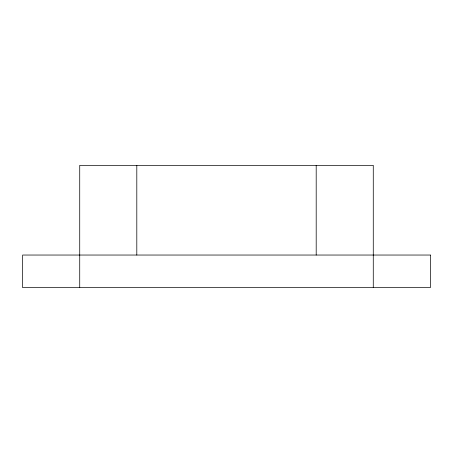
<?xml version="1.0" encoding="UTF-8"?>
<svg xmlns="http://www.w3.org/2000/svg" width="453" height="453" viewBox="0 0 453 453"><rect width="100%" height="100%" fill="white"/><g stroke="black" fill="none" stroke-linecap="round" stroke-linejoin="round"><path stroke-width="0.68" d="M373.272 287.655L373.272 165.345L79.728 165.345L79.728 287.655M316.194 165.345L316.194 255.039M136.806 165.345L136.806 255.039M430.35 255.039L22.65 255.039L22.65 287.655L430.35 287.655L430.35 255.039"/></g></svg>
